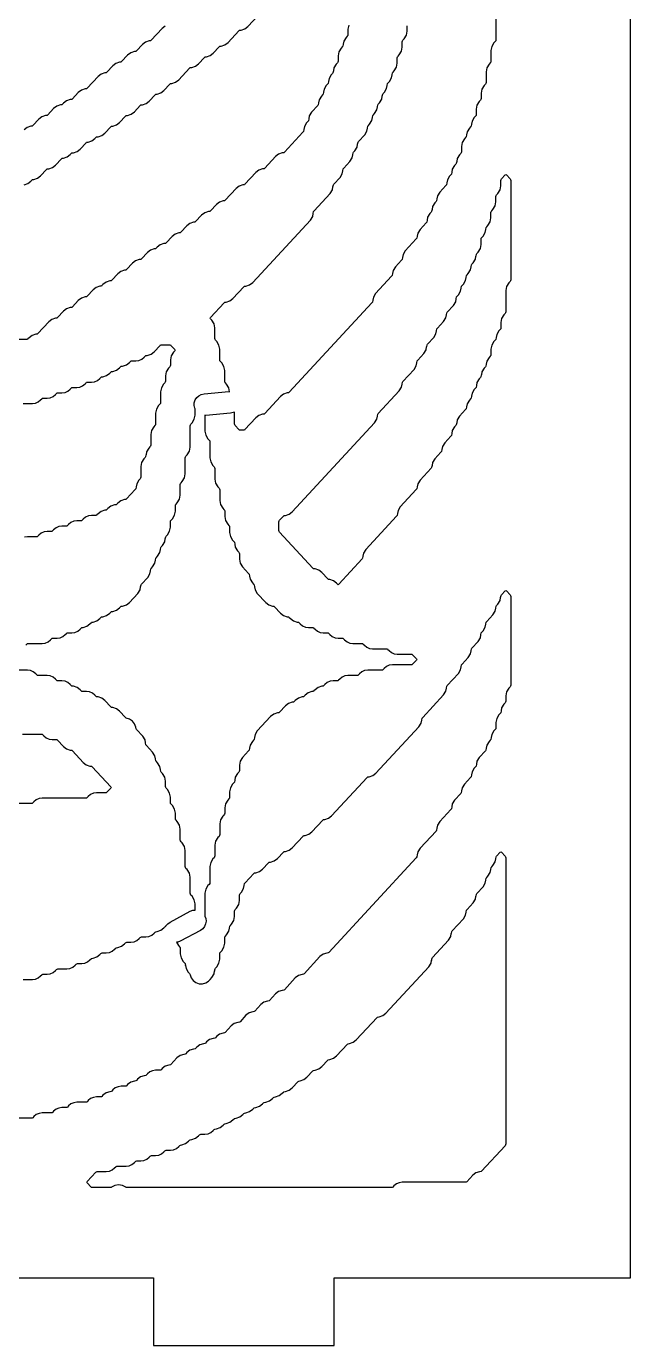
# Model space of a CAD drawing. Header units: millimetres. Extents: x 0 to 63, y 0 to 126.
# Drawn here: x 36.5 to 63.3, y 0 to 58.4 of the extents above; entities that cross this region are included whole.
import ezdxf

# ---------------------------------------------------------------- set-up
doc = ezdxf.new("R2010")
doc.units = ezdxf.units.MM
doc.layers.add('CUT', color=1, linetype='Continuous')

msp = doc.modelspace()

# ---------------------------------------------------------------- linework, layer by layer
at = {"layer": 'CUT'}
for points in [[(21.134, 123), (21.134, 126), (13.134, 126), (13.134, 123), (0, 123), (0, 3), (13.134, 3), (13.134, 0), (21.134, 0), (21.134, 3), (42.134, 3), (42.134, 0), (50.134, 0), (50.134, 3), (63.2679, 3), (63.2679, 123), (50.134, 123), (50.134, 126), (42.134, 126), (42.134, 123)], [(53.1169, 42.4565), (53.1415, 42.5868), (53.1427, 42.5866), (53.1596, 42.6761), (53.1831, 42.7137), (53.6738, 43.2445), (53.7723, 43.4017), (53.7969, 43.532), (53.798, 43.5317), (53.8149, 43.6213), (53.8384, 43.6588), (54.1107, 43.9533), (54.2092, 44.1105), (54.2338, 44.2408), (54.2349, 44.2406), (54.2518, 44.3301), (54.2753, 44.3677), (54.5476, 44.6622), (54.6461, 44.8194), (54.6707, 44.9497), (54.6718, 44.9495), (54.6887, 45.039), (54.7122, 45.0765), (54.9845, 45.3711), (55.083, 45.5282), (55.1076, 45.6585), (55.1087, 45.6583), (55.1256, 45.7478), (55.1491, 45.7854), (55.4214, 46.0799), (55.5199, 46.2371), (55.5445, 46.3674), (55.5456, 46.3672), (55.5625, 46.4567), (55.586, 46.4943), (55.6399, 46.5525), (55.7383, 46.7097), (55.7629, 46.84), (55.7641, 46.8398), (55.781, 46.9293), (55.8045, 46.9668), (55.8583, 47.0251), (55.9568, 47.1822), (55.9814, 47.3125), (55.9825, 47.3123), (55.9994, 47.4018), (56.0229, 47.4394), (56.0768, 47.4976), (56.1752, 47.6548), (56.1998, 47.7851), (56.201, 47.7849), (56.2179, 47.8744), (56.2414, 47.912), (56.2952, 47.9702), (56.3937, 48.1274), (56.4183, 48.2577), (56.4194, 48.2575), (56.4363, 48.347), (56.4598, 48.3846), (56.5137, 48.4428), (56.6121, 48.6), (56.6465, 48.7822), (56.6465, 49.0123), (56.6548, 49.0559), (56.6783, 49.0934), (56.7321, 49.1516), (56.8306, 49.3088), (56.8552, 49.4391), (56.8563, 49.4389), (56.8732, 49.5284), (56.8967, 49.566), (56.9506, 49.6242), (57.049, 49.7814), (57.0834, 49.9636), (57.0834, 50.1937), (57.0917, 50.2373), (57.1152, 50.2749), (57.169, 50.3331), (57.2675, 50.4903), (57.3019, 50.6725), (57.3019, 50.9026), (57.3101, 50.9461), (57.3336, 50.9837), (57.3875, 51.0419), (57.4859, 51.1991), (57.5203, 51.3814), (57.5203, 51.6115), (57.5286, 51.655), (57.5521, 51.6926), (57.7107, 51.8642), (57.7388, 51.8859), (57.7668, 51.8642), (57.9255, 51.6926), (57.949, 51.655), (57.9572, 51.6115), (57.9572, 47.2155), (57.949, 47.172), (57.9255, 47.1344), (57.8717, 47.0762), (57.7732, 46.919), (57.7388, 46.7368), (57.7388, 45.7978), (57.7306, 45.7543), (57.707, 45.7167), (57.6532, 45.6585), (57.5547, 45.5013), (57.5203, 45.3191), (57.5203, 45.089), (57.5121, 45.0454), (57.4886, 45.0078), (57.4348, 44.9496), (57.3363, 44.7924), (57.3117, 44.6621), (57.3106, 44.6624), (57.2937, 44.5728), (57.2701, 44.5353), (57.2163, 44.477), (57.1178, 44.3199), (57.0834, 44.1376), (57.0834, 43.9075), (57.0752, 43.864), (57.0517, 43.8264), (56.9979, 43.7682), (56.8994, 43.611), (56.8748, 43.4807), (56.8737, 43.4809), (56.8568, 43.3914), (56.8332, 43.3538), (56.7794, 43.2956), (56.6809, 43.1384), (56.6563, 43.0081), (56.6552, 43.0083), (56.6383, 42.9188), (56.6148, 42.8813), (56.561, 42.823), (56.4625, 42.6659), (56.4379, 42.5356), (56.4368, 42.5358), (56.4199, 42.4463), (56.3963, 42.4087), (56.3425, 42.3505), (56.244, 42.1933), (56.2194, 42.063), (56.2183, 42.0632), (56.2014, 41.9737), (56.1779, 41.9361), (56.1241, 41.8779), (56.0256, 41.7207), (56.001, 41.5904), (55.9999, 41.5906), (55.983, 41.5011), (55.9594, 41.4635), (55.6872, 41.169), (55.5887, 41.0119), (55.5641, 40.8816), (55.563, 40.8818), (55.5461, 40.7922), (55.5225, 40.7547), (55.4687, 40.6965), (55.3702, 40.5393), (55.3456, 40.409), (55.3445, 40.4092), (55.3276, 40.3197), (55.3041, 40.2821), (55.0318, 39.9876), (54.9333, 39.8304), (54.9087, 39.7001), (54.9076, 39.7003), (54.8907, 39.6108), (54.8672, 39.5733), (54.5949, 39.2787), (54.4964, 39.1216), (54.4718, 38.9913), (54.4707, 38.9915), (54.4538, 38.902), (54.4303, 38.8644), (53.9396, 38.3336), (53.8411, 38.1764), (53.8165, 38.0461), (53.8154, 38.0463), (53.7985, 37.9568), (53.7749, 37.9192), (53.0657, 37.1521), (52.9673, 36.995), (52.9427, 36.8647), (52.9416, 36.8649), (52.9247, 36.7754), (52.9011, 36.7378), (51.5366, 35.2619), (51.4381, 35.1047), (51.4135, 34.9744), (51.4124, 34.9746), (51.3955, 34.8851), (51.372, 34.8475), (50.3395, 33.7308), (50.3115, 33.709), (50.2834, 33.7308), (50.2415, 33.7762), (50.1057, 33.88), (49.9428, 33.932), (49.8765, 33.9412), (49.8512, 33.962), (49.5861, 34.2487), (49.4503, 34.3526), (49.2875, 34.4046), (49.2212, 34.4138), (49.1959, 34.4346), (47.7218, 36.0289), (47.6983, 36.0665), (47.6901, 36.1101), (47.6901, 36.4891), (47.6983, 36.5326), (47.7218, 36.5702), (47.8852, 36.7469), (47.9105, 36.7677), (47.9768, 36.7768), (48.1396, 36.8289), (48.2754, 36.9327), (51.9262, 40.8816), (52.0247, 41.0388), (52.0493, 41.1691), (52.0504, 41.1689), (52.0673, 41.2584), (52.0908, 41.2959), (53.0185, 42.2993)], [(40.5156, 7.9451), (40.9179, 7.9451), (41.0536, 7.9639), (41.1791, 8.0188), (41.285, 8.1057), (41.3317, 8.1562), (41.357, 8.1769), (41.3894, 8.1814), (41.5732, 8.1814), (41.7089, 8.2002), (41.8345, 8.2551), (41.9404, 8.342), (41.987, 8.3925), (42.0123, 8.4132), (42.0448, 8.4177), (42.2286, 8.4177), (42.3643, 8.4365), (42.4898, 8.4914), (42.5957, 8.5783), (42.6424, 8.6287), (42.6677, 8.6495), (42.7001, 8.654), (42.8839, 8.654), (43.0196, 8.6728), (43.1452, 8.7277), (43.2511, 8.8146), (43.2977, 8.865), (43.323, 8.8858), (43.3893, 8.895), (43.5521, 8.947), (43.6879, 9.0508), (43.7346, 9.1013), (43.7599, 9.1221), (43.8262, 9.1313), (43.989, 9.1833), (44.1248, 9.2871), (44.1715, 9.3376), (44.1968, 9.3584), (44.2293, 9.3629), (44.4131, 9.3629), (44.5488, 9.3816), (44.6743, 9.4365), (44.7802, 9.5234), (44.8269, 9.5739), (44.8522, 9.5947), (44.9185, 9.6038), (45.0813, 9.6559), (45.2171, 9.7597), (45.2638, 9.8102), (45.2891, 9.831), (45.3554, 9.8401), (45.5182, 9.8921), (45.654, 9.996), (45.7007, 10.0465), (45.726, 10.0672), (45.7923, 10.0764), (45.9551, 10.1284), (46.0909, 10.2323), (46.1376, 10.2827), (46.1629, 10.3035), (46.2292, 10.3127), (46.392, 10.3647), (46.5278, 10.4686), (46.5745, 10.519), (46.5998, 10.5398), (46.6661, 10.549), (46.8289, 10.601), (46.9647, 10.7048), (47.0114, 10.7553), (47.0367, 10.7761), (47.103, 10.7853), (47.2658, 10.8373), (47.4016, 10.9411), (47.4483, 10.9916), (47.4736, 11.0124), (47.5399, 11.0216), (47.7027, 11.0736), (47.8385, 11.1774), (47.8852, 11.2279), (47.9105, 11.2487), (47.9768, 11.2578), (48.1396, 11.3099), (48.2754, 11.4137), (48.5405, 11.7005), (48.5658, 11.7213), (48.6321, 11.7304), (48.795, 11.7824), (48.9308, 11.8863), (49.1959, 12.173), (49.2212, 12.1938), (49.2875, 12.203), (49.4503, 12.255), (49.5861, 12.3589), (49.8512, 12.6456), (49.8765, 12.6664), (49.9428, 12.6756), (50.1057, 12.7276), (50.2415, 12.8314), (50.725, 13.3545), (50.7503, 13.3753), (50.8166, 13.3844), (50.9795, 13.4364), (51.1153, 13.5403), (52.0357, 14.5359), (52.061, 14.5567), (52.1273, 14.5659), (52.2902, 14.6179), (52.426, 14.7217), (54.3292, 16.7803), (54.4276, 16.9375), (54.4522, 17.0678), (54.4534, 17.0676), (54.4703, 17.1571), (54.4938, 17.1947), (55.203, 17.9618), (55.3014, 18.1189), (55.326, 18.2493), (55.3272, 18.249), (55.3441, 18.3386), (55.3676, 18.3761), (55.8583, 18.9069), (55.9568, 19.0641), (55.9814, 19.1944), (55.9825, 19.1942), (55.9994, 19.2837), (56.0229, 19.3213), (56.2952, 19.6158), (56.3937, 19.773), (56.4183, 19.9033), (56.4194, 19.903), (56.4363, 19.9926), (56.4598, 20.0301), (56.7321, 20.3246), (56.8306, 20.4818), (56.8552, 20.6121), (56.8563, 20.6119), (56.8732, 20.7014), (56.8967, 20.739), (56.9506, 20.7972), (57.049, 20.9544), (57.0736, 21.0847), (57.0748, 21.0845), (57.0917, 21.174), (57.1152, 21.2116), (57.169, 21.2698), (57.2675, 21.427), (57.2921, 21.5573), (57.2932, 21.5571), (57.3101, 21.6466), (57.3336, 21.6841), (57.4923, 21.8557), (57.5203, 21.8775), (57.5484, 21.8557), (57.707, 21.6841), (57.7306, 21.6466), (57.7388, 21.603), (57.7388, 8.9371), (57.7306, 8.8935), (57.707, 8.856), (56.6699, 7.7341), (56.6446, 7.7133), (56.5783, 7.7042), (56.4155, 7.6522), (56.2797, 7.5483), (56.0146, 7.2616), (55.9892, 7.2408), (55.9568, 7.2363), (53.1516, 7.2363), (53.0159, 7.2175), (52.8903, 7.1626), (52.7844, 7.0757), (52.7378, 7.0253), (52.7125, 7.0045), (52.68, 7), (40.9525, 7), (40.9201, 7.0045), (40.9076, 7.0147), (40.7589, 7.099), (40.5904, 7.1282), (40.422, 7.099), (40.2733, 7.0147), (40.2608, 7.0045), (40.2284, 7), (39.4234, 7), (39.3909, 7.0045), (39.3656, 7.0253), (39.1959, 7.2088), (39.1772, 7.2363), (39.1959, 7.2637), (39.5841, 7.6836), (39.6094, 7.7044), (39.6418, 7.7089), (40.0441, 7.7089), (40.1798, 7.7276), (40.3053, 7.7825), (40.4112, 7.8694), (40.4579, 7.9199), (40.4832, 7.9407)]]:
    msp.add_lwpolyline(points, close=True, dxfattribs=at)
for points in [[(57.3019, 59.0237), (57.3019, 57.8485), (57.2937, 57.8049), (57.2701, 57.7673), (57.2163, 57.7091), (57.1178, 57.5519), (57.0834, 57.3697), (57.0834, 56.9033), (57.0752, 56.8598), (57.0517, 56.8222), (56.9979, 56.764), (56.8994, 56.6068), (56.865, 56.4245), (56.865, 55.9582), (56.8568, 55.9146), (56.8332, 55.877), (56.7794, 55.8188), (56.6809, 55.6616), (56.6465, 55.4794), (56.6465, 55.2493), (56.6383, 55.2057), (56.6148, 55.1682), (56.561, 55.11), (56.4625, 54.9528), (56.4281, 54.7705), (56.4281, 54.5404), (56.4199, 54.4969), (56.3963, 54.4593), (56.3425, 54.4011), (56.244, 54.2439), (56.2194, 54.1136), (56.2183, 54.1138), (56.2014, 54.0243), (56.1779, 53.9868), (56.1241, 53.9285), (56.0256, 53.7713), (56.001, 53.641), (55.9999, 53.6413), (55.983, 53.5517), (55.9594, 53.5142), (55.9056, 53.4559), (55.8071, 53.2988), (55.7727, 53.1165), (55.7727, 52.8864), (55.7645, 52.8429), (55.741, 52.8053), (55.6872, 52.7471), (55.5887, 52.5899), (55.5641, 52.4596), (55.563, 52.4598), (55.5461, 52.3703), (55.5225, 52.3327), (55.4687, 52.2745), (55.3702, 52.1173), (55.3456, 51.987), (55.3445, 51.9872), (55.3276, 51.8977), (55.3041, 51.8602), (55.2503, 51.8019), (55.1518, 51.6448), (55.1272, 51.5145), (55.1261, 51.5147), (55.1092, 51.4252), (55.0856, 51.3876), (54.8134, 51.0931), (54.7149, 50.9359), (54.6903, 50.8056), (54.6892, 50.8058), (54.6723, 50.7163), (54.6487, 50.6787), (54.5949, 50.6205), (54.4964, 50.4633), (54.4718, 50.333), (54.4707, 50.3332), (54.4538, 50.2437), (54.4303, 50.2062), (54.3765, 50.1479), (54.278, 49.9908), (54.2534, 49.8605), (54.2523, 49.8607), (54.2354, 49.7712), (54.2118, 49.7336), (53.9396, 49.4391), (53.8411, 49.2819), (53.8165, 49.1516), (53.8154, 49.1518), (53.7985, 49.0623), (53.7749, 49.0247), (53.2842, 48.4939), (53.1857, 48.3367), (53.1611, 48.2064), (53.16, 48.2067), (53.1431, 48.1171), (53.1196, 48.0796), (52.8473, 47.7851), (52.7488, 47.6279), (52.7242, 47.4976), (52.7231, 47.4978), (52.7062, 47.4083), (52.6827, 47.3707), (51.9735, 46.6036), (51.875, 46.4465), (51.8504, 46.3161), (51.8493, 46.3164), (51.8324, 46.2268), (51.8089, 46.1893), (48.1503, 42.232), (48.125, 42.2112), (48.0587, 42.2021), (47.8959, 42.1501), (47.7601, 42.0462), (47.0581, 41.2869), (47.0328, 41.2661), (46.9665, 41.2569), (46.8037, 41.2049), (46.6679, 41.1011), (46.1843, 40.578), (46.159, 40.5572), (46.1265, 40.5527), (45.9769, 40.5527), (45.9444, 40.5572), (45.9191, 40.578), (45.7558, 40.7547), (45.7322, 40.7922), (45.724, 40.8358), (45.724, 41.3022), (45.7144, 41.3532), (45.669, 41.3297), (45.5466, 41.3028), (44.4543, 41.2092), (44.4133, 41.211), (44.4133, 40.5122), (44.4477, 40.3299), (44.5462, 40.1727), (44.6, 40.1145), (44.6236, 40.077), (44.6318, 40.0334), (44.6318, 39.3307), (44.6662, 39.1485), (44.7646, 38.9913), (44.8185, 38.9331), (44.842, 38.8955), (44.8502, 38.852), (44.8502, 38.3856), (44.8846, 38.2033), (44.9831, 38.0462), (45.0369, 37.9879), (45.0605, 37.9504), (45.0687, 37.9068), (45.0687, 37.4404), (45.1031, 37.2582), (45.2015, 37.101), (45.2554, 37.0428), (45.2789, 37.0052), (45.2871, 36.9617), (45.2871, 36.7316), (45.3215, 36.5493), (45.42, 36.3922), (45.4738, 36.3339), (45.4974, 36.2964), (45.5056, 36.2528), (45.5056, 36.0227), (45.54, 35.8405), (45.6384, 35.6833), (45.6923, 35.6251), (45.7158, 35.5875), (45.7327, 35.498), (45.7338, 35.4982), (45.7584, 35.3679), (45.8569, 35.2107), (45.9107, 35.1525), (45.9343, 35.1149), (45.9425, 35.0714), (45.9425, 34.8413), (45.9769, 34.659), (46.0753, 34.5019), (46.3476, 34.2073), (46.3712, 34.1698), (46.3881, 34.0803), (46.3892, 34.0805), (46.4138, 33.9502), (46.5122, 33.793), (46.5661, 33.7348), (46.5896, 33.6972), (46.6065, 33.6077), (46.6076, 33.6079), (46.6322, 33.4776), (46.7307, 33.3204), (47.1048, 32.9158), (47.2406, 32.812), (47.4034, 32.76), (47.4697, 32.7508), (47.495, 32.73), (47.7601, 32.4432), (47.8959, 32.3394), (48.0587, 32.2874), (48.125, 32.2782), (48.1503, 32.2574), (48.197, 32.207), (48.3328, 32.1031), (48.4956, 32.0511), (48.5619, 32.0419), (48.5872, 32.0211), (48.6339, 31.9707), (48.7398, 31.8838), (48.8653, 31.8289), (49.001, 31.8101), (49.1848, 31.8101), (49.2173, 31.8056), (49.2426, 31.7849), (49.2892, 31.7344), (49.3951, 31.6475), (49.5207, 31.5926), (49.6564, 31.5738), (49.8402, 31.5738), (49.8726, 31.5694), (49.8979, 31.5486), (49.9446, 31.4981), (50.0505, 31.4112), (50.176, 31.3563), (50.3117, 31.3376), (50.4955, 31.3376), (50.528, 31.3331), (50.5533, 31.3123), (50.5999, 31.2618), (50.7058, 31.1749), (50.8314, 31.12), (50.9671, 31.1013), (51.3693, 31.1013), (51.4018, 31.0968), (51.4271, 31.076), (51.4737, 31.0256), (51.5796, 30.9386), (51.7052, 30.8837), (51.8409, 30.865), (52.4616, 30.865), (52.494, 30.8605), (52.5193, 30.8397), (52.566, 30.7893), (52.6719, 30.7024), (52.7974, 30.6475), (52.9331, 30.6287), (53.5538, 30.6287), (53.5863, 30.6242), (53.6116, 30.6034), (53.7813, 30.4199), (53.8, 30.3924), (53.7813, 30.365), (53.6116, 30.1814), (53.5863, 30.1606), (53.5538, 30.1561), (52.7147, 30.1561), (52.579, 30.1373), (52.4534, 30.0824), (52.3475, 29.9955), (52.3009, 29.9451), (52.2756, 29.9243), (52.2431, 29.9198), (51.6224, 29.9198), (51.4867, 29.9011), (51.3612, 29.8462), (51.2553, 29.7593), (51.2086, 29.7088), (51.1833, 29.688), (51.1509, 29.6835), (50.7486, 29.6835), (50.6129, 29.6648), (50.4874, 29.6099), (50.3815, 29.523), (50.3348, 29.4725), (50.3095, 29.4517), (50.2771, 29.4473), (50.0933, 29.4473), (49.9576, 29.4285), (49.832, 29.3736), (49.7261, 29.2867), (49.6795, 29.2362), (49.6542, 29.2155), (49.5879, 29.2063), (49.4251, 29.1543), (49.2893, 29.0504), (49.2426, 29), (49.2173, 28.9792), (49.151, 28.97), (48.9882, 28.918), (48.8524, 28.8141), (48.8057, 28.7637), (48.7804, 28.7429), (48.7141, 28.7337), (48.5513, 28.6817), (48.4155, 28.5779), (48.3688, 28.5274), (48.3435, 28.5066), (48.2772, 28.4974), (48.1144, 28.4454), (47.9786, 28.3416), (47.7134, 28.0548), (47.6881, 28.034), (47.6218, 28.0249), (47.459, 27.9728), (47.3232, 27.869), (46.7307, 27.2281), (46.6322, 27.0709), (46.6076, 26.9406), (46.6065, 26.9408), (46.5896, 26.8513), (46.5661, 26.8138), (46.5122, 26.7555), (46.4138, 26.5983), (46.3892, 26.468), (46.3881, 26.4683), (46.3712, 26.3787), (46.3476, 26.3412), (46.0753, 26.0467), (45.9769, 25.8895), (45.9425, 25.7072), (45.9425, 25.4772), (45.9343, 25.4336), (45.9107, 25.396), (45.8569, 25.3378), (45.7584, 25.1806), (45.7338, 25.0503), (45.7327, 25.0505), (45.7158, 24.961), (45.6923, 24.9235), (45.6384, 24.8652), (45.54, 24.7081), (45.5056, 24.5258), (45.5056, 24.2957), (45.4974, 24.2522), (45.4738, 24.2146), (45.42, 24.1564), (45.3215, 23.9992), (45.2871, 23.8169), (45.2871, 23.5869), (45.2789, 23.5433), (45.2554, 23.5057), (45.2015, 23.4475), (45.1031, 23.2903), (45.0687, 23.1081), (45.0687, 22.6417), (45.0605, 22.5982), (45.0369, 22.5606), (44.9831, 22.5024), (44.8846, 22.3452), (44.8502, 22.1629), (44.8502, 21.6966), (44.842, 21.653), (44.8185, 21.6154), (44.7646, 21.5572), (44.6662, 21.4), (44.6318, 21.2178), (44.6318, 20.5151), (44.6236, 20.4716), (44.6, 20.434), (44.5462, 20.3758), (44.4477, 20.2186), (44.4133, 20.0364), (44.4133, 19.0292), (44.4518, 18.9279), (44.4644, 18.8032), (44.4443, 18.6795), (44.3929, 18.5653), (44.3137, 18.4682), (44.212, 18.3949), (43.3218, 17.9159), (43.2047, 17.8714), (43.1477, 17.8657), (43.2355, 17.7255), (43.2893, 17.6673), (43.3128, 17.6297), (43.3211, 17.5861), (43.3211, 17.3561), (43.3555, 17.1738), (43.4539, 17.0166), (43.5078, 16.9584), (43.5313, 16.9208), (43.5482, 16.8313), (43.5493, 16.8315), (43.5739, 16.7012), (43.6724, 16.5441), (43.7262, 16.4858), (43.7498, 16.4483), (43.7532, 16.4298), (43.8024, 16.289), (43.891, 16.169), (44.011, 16.0805), (44.1518, 16.0312), (44.3009, 16.0257), (44.4449, 16.0645), (44.5711, 16.1439), (44.6389, 16.2229), (44.7174, 16.3078), (44.8158, 16.4649), (44.8404, 16.5952), (44.8415, 16.595), (44.8584, 16.6845), (44.882, 16.7221), (44.9358, 16.7803), (45.0343, 16.9375), (45.0687, 17.1198), (45.0687, 17.3499), (45.0769, 17.3934), (45.1004, 17.431), (45.1543, 17.4892), (45.2527, 17.6464), (45.2871, 17.8286), (45.2871, 18.0587), (45.2953, 18.1023), (45.3189, 18.1398), (45.3727, 18.1981), (45.4712, 18.3552), (45.4958, 18.4855), (45.4969, 18.4853), (45.5138, 18.5748), (45.5373, 18.6124), (45.5912, 18.6706), (45.6896, 18.8278), (45.724, 19.0101), (45.724, 19.2401), (45.7322, 19.2837), (45.7558, 19.3213), (45.8096, 19.3795), (45.9081, 19.5367), (45.9425, 19.7189), (45.9425, 19.949), (45.9507, 19.9926), (45.9742, 20.0301), (46.0281, 20.0884), (46.1265, 20.2455), (46.1511, 20.3758), (46.1523, 20.3756), (46.1691, 20.4651), (46.1927, 20.5027), (46.5745, 20.9157), (46.5998, 20.9364), (46.6661, 20.9456), (46.8289, 20.9976), (46.9647, 21.1015), (47.2298, 21.3882), (47.2551, 21.409), (47.3214, 21.4182), (47.4842, 21.4702), (47.62, 21.574), (47.8852, 21.8608), (47.9105, 21.8816), (47.9768, 21.8908), (48.1396, 21.9428), (48.2754, 22.0466), (48.759, 22.5697), (48.7843, 22.5904), (48.8506, 22.5996), (49.0134, 22.6516), (49.1492, 22.7555), (49.6328, 23.2785), (49.6581, 23.2993), (49.7244, 23.3085), (49.8872, 23.3605), (50.023, 23.4643), (51.5988, 25.1688), (51.6241, 25.1896), (51.6904, 25.1988), (51.8533, 25.2508), (51.9891, 25.3546), (53.8923, 27.4133), (53.9907, 27.5704), (54.0153, 27.7007), (54.0165, 27.7005), (54.0334, 27.79), (54.0569, 27.8276), (54.9845, 28.831), (55.083, 28.9881), (55.1076, 29.1184), (55.1087, 29.1182), (55.1256, 29.2078), (55.1491, 29.2453), (55.6399, 29.7761), (55.7383, 29.9333), (55.7629, 30.0636), (55.7641, 30.0634), (55.781, 30.1529), (55.8045, 30.1905), (56.0768, 30.485), (56.1752, 30.6422), (56.1998, 30.7725), (56.201, 30.7722), (56.2179, 30.8618), (56.2414, 30.8993), (56.5137, 31.1938), (56.6121, 31.351), (56.6367, 31.4813), (56.6379, 31.4811), (56.6548, 31.5706), (56.6783, 31.6082), (56.7321, 31.6664), (56.8306, 31.8236), (56.8552, 31.9539), (56.8563, 31.9537), (56.8732, 32.0432), (56.8967, 32.0808), (57.169, 32.3753), (57.2675, 32.5325), (57.2921, 32.6628), (57.2932, 32.6625), (57.3101, 32.7521), (57.3336, 32.7896), (57.3875, 32.8479), (57.4859, 33.005), (57.5105, 33.1353), (57.5117, 33.1351), (57.5286, 33.2246), (57.5521, 33.2622), (57.7107, 33.4338), (57.7388, 33.4555), (57.7668, 33.4338), (57.9255, 33.2622), (57.949, 33.2246), (57.9572, 33.1811), (57.9572, 29.2577), (57.949, 29.2142), (57.9255, 29.1766), (57.8717, 29.1184), (57.7732, 28.9612), (57.7388, 28.779), (57.7388, 28.5489), (57.7306, 28.5053), (57.707, 28.4678), (57.6532, 28.4095), (57.5547, 28.2524), (57.5302, 28.1221), (57.529, 28.1223), (57.5121, 28.0328), (57.4886, 27.9952), (57.4348, 27.937), (57.3363, 27.7798), (57.3019, 27.5975), (57.3019, 27.3674), (57.2937, 27.3239), (57.2701, 27.2863), (57.2163, 27.2281), (57.1178, 27.0709), (57.0933, 26.9406), (57.0921, 26.9408), (57.0752, 26.8513), (57.0517, 26.8138), (56.9979, 26.7555), (56.8994, 26.5983), (56.8748, 26.468), (56.8737, 26.4683), (56.8568, 26.3787), (56.8332, 26.3412), (56.561, 26.0467), (56.4625, 25.8895), (56.4379, 25.7592), (56.4368, 25.7594), (56.4199, 25.6699), (56.3963, 25.6323), (56.3425, 25.5741), (56.244, 25.4169), (56.2194, 25.2866), (56.2183, 25.2868), (56.2014, 25.1973), (56.1779, 25.1597), (55.9056, 24.8652), (55.8071, 24.7081), (55.7825, 24.5778), (55.7814, 24.578), (55.7645, 24.4884), (55.741, 24.4509), (55.4687, 24.1564), (55.3702, 23.9992), (55.3456, 23.8689), (55.3445, 23.8691), (55.3276, 23.7796), (55.3041, 23.742), (54.8134, 23.2112), (54.7149, 23.054), (54.6903, 22.9237), (54.6892, 22.924), (54.6723, 22.8344), (54.6487, 22.7969), (53.9396, 22.0298), (53.8411, 21.8726), (53.8165, 21.7423), (53.8154, 21.7425), (53.7985, 21.653), (53.7749, 21.6154), (49.8979, 17.4219), (49.8726, 17.4011), (49.8064, 17.3919), (49.6435, 17.3399), (49.5077, 17.2361), (48.8057, 16.4767), (48.7804, 16.456), (48.7141, 16.4468), (48.5513, 16.3948), (48.4155, 16.2909), (47.9319, 15.7679), (47.9066, 15.7471), (47.8403, 15.7379), (47.6775, 15.6859), (47.5417, 15.5821), (47.2765, 15.2953), (47.2512, 15.2745), (47.1849, 15.2654), (47.0221, 15.2133), (46.8863, 15.1095), (46.6212, 14.8227), (46.5959, 14.802), (46.5296, 14.7928), (46.3668, 14.7408), (46.231, 14.6369), (45.9658, 14.3502), (45.9405, 14.3294), (45.8742, 14.3202), (45.7114, 14.2682), (45.5756, 14.1644), (45.3105, 13.8776), (45.2852, 13.8568), (45.2189, 13.8476), (45.0561, 13.7956), (44.9203, 13.6918), (44.8736, 13.6413), (44.8483, 13.6205), (44.782, 13.6114), (44.6192, 13.5593), (44.4834, 13.4555), (44.4367, 13.405), (44.4114, 13.3842), (44.3451, 13.3751), (44.1823, 13.323), (44.0465, 13.2192), (43.9998, 13.1687), (43.9745, 13.1479), (43.9082, 13.1388), (43.7453, 13.0868), (43.6096, 12.9829), (43.5629, 12.9324), (43.5376, 12.9117), (43.4713, 12.9025), (43.3084, 12.8505), (43.1727, 12.7466), (42.9075, 12.4599), (42.8822, 12.4391), (42.8159, 12.4299), (42.6531, 12.3779), (42.5173, 12.2741), (42.4706, 12.2236), (42.4453, 12.2028), (42.4129, 12.1983), (42.2291, 12.1983), (42.0933, 12.1795), (41.9678, 12.1246), (41.8619, 12.0377), (41.8153, 11.9873), (41.79, 11.9665), (41.7237, 11.9573), (41.5608, 11.9053), (41.425, 11.8015), (41.3784, 11.751), (41.3531, 11.7302), (41.2868, 11.7211), (41.1239, 11.669), (40.9881, 11.5652), (40.9415, 11.5147), (40.9162, 11.4939), (40.8837, 11.4895), (40.6999, 11.4895), (40.5642, 11.4707), (40.4387, 11.4158), (40.3328, 11.3289), (40.2861, 11.2784), (40.2608, 11.2577), (40.1945, 11.2485), (40.0317, 11.1965), (39.8959, 11.0926), (39.8492, 11.0421), (39.8239, 11.0214), (39.7915, 11.0169), (39.6076, 11.0169), (39.4719, 10.9981), (39.3464, 10.9432), (39.2405, 10.8563), (39.1939, 10.8059), (39.1686, 10.7851), (39.1361, 10.7806), (38.7338, 10.7806), (38.5981, 10.7618), (38.4726, 10.7069), (38.3667, 10.62), (38.3201, 10.5696), (38.2947, 10.5488), (38.2623, 10.5443), (38.0785, 10.5443), (37.9428, 10.5255), (37.8173, 10.4706), (37.7114, 10.3837), (37.6647, 10.3333), (37.6394, 10.3125), (37.6069, 10.308), (37.2047, 10.308), (37.069, 10.2892), (36.9435, 10.2343), (36.8376, 10.1474), (36.7909, 10.097), (36.7656, 10.0762), (36.7331, 10.0717), (36.1124, 10.0717)], [(50.7828, 58.4971), (50.7484, 58.3148), (50.7484, 58.0847), (50.7402, 58.0412), (50.7166, 58.0036), (50.6628, 57.9454), (50.5643, 57.7882), (50.5397, 57.6579), (50.5386, 57.6581), (50.5217, 57.5686), (50.4982, 57.5311), (50.4443, 57.4728), (50.3459, 57.3156), (50.3115, 57.1334), (50.3115, 56.9033), (50.3033, 56.8598), (50.2797, 56.8222), (50.2259, 56.764), (50.1274, 56.6068), (50.1028, 56.4765), (50.1017, 56.4767), (50.0848, 56.3872), (50.0613, 56.3496), (50.0074, 56.2914), (49.909, 56.1342), (49.8844, 56.0039), (49.8833, 56.0041), (49.8664, 55.9146), (49.8428, 55.877), (49.789, 55.8188), (49.6905, 55.6616), (49.6659, 55.5313), (49.6648, 55.5316), (49.6479, 55.442), (49.6244, 55.4045), (49.5705, 55.3462), (49.4721, 55.1891), (49.4475, 55.0588), (49.4464, 55.059), (49.4295, 54.9695), (49.4059, 54.9319), (49.1336, 54.6374), (49.0352, 54.4802), (49.0106, 54.3499), (49.0095, 54.3501), (48.9926, 54.2606), (48.969, 54.223), (48.9152, 54.1648), (48.8167, 54.0076), (48.7921, 53.8773), (48.791, 53.8775), (48.7741, 53.788), (48.7506, 53.7505), (47.9319, 52.8649), (47.9066, 52.8442), (47.8403, 52.835), (47.6775, 52.783), (47.5417, 52.6791), (47.0581, 52.1561), (47.0328, 52.1353), (46.9665, 52.1261), (46.8037, 52.0741), (46.6679, 51.9703), (46.1843, 51.4472), (46.159, 51.4264), (46.0927, 51.4173), (45.9299, 51.3652), (45.7941, 51.2614), (45.3105, 50.7383), (45.2852, 50.7176), (45.2189, 50.7084), (45.0561, 50.6564), (44.9203, 50.5525), (44.6551, 50.2658), (44.6298, 50.245), (44.5635, 50.2358), (44.4007, 50.1838), (44.2649, 50.08), (43.9998, 49.7932), (43.9745, 49.7724), (43.9082, 49.7633), (43.7453, 49.7112), (43.6096, 49.6074), (43.3444, 49.3206), (43.3191, 49.2998), (43.2528, 49.2907), (43.09, 49.2387), (42.9542, 49.1348), (42.6891, 48.8481), (42.6638, 48.8273), (42.5975, 48.8181), (42.4346, 48.7661), (42.2988, 48.6622), (42.2522, 48.6118), (42.2269, 48.591), (42.1606, 48.5818), (41.9977, 48.5298), (41.8619, 48.426), (41.5968, 48.1392), (41.5715, 48.1184), (41.5052, 48.1092), (41.3424, 48.0572), (41.2066, 47.9534), (40.9415, 47.6666), (40.9162, 47.6458), (40.8499, 47.6367), (40.687, 47.5846), (40.5512, 47.4808), (40.2861, 47.194), (40.2608, 47.1733), (40.1945, 47.1641), (40.0317, 47.1121), (39.8959, 47.0082), (39.8492, 46.9578), (39.8239, 46.937), (39.7576, 46.9278), (39.5948, 46.8758), (39.459, 46.772), (39.1939, 46.4852), (39.1686, 46.4644), (39.1023, 46.4552), (38.9394, 46.4032), (38.8036, 46.2994), (38.5385, 46.0126), (38.5132, 45.9918), (38.4469, 45.9827), (38.2841, 45.9306), (38.1483, 45.8268), (37.8832, 45.54), (37.8578, 45.5193), (37.7916, 45.5101), (37.6287, 45.4581), (37.4929, 45.3542), (37.0094, 44.8312), (36.984, 44.8104), (36.9178, 44.8012), (36.7549, 44.7492), (36.6191, 44.6454), (36.5725, 44.5949), (36.5471, 44.5741), (36.5147, 44.5696), (36.1124, 44.5696)], [(36.3989, 51.4266), (36.5617, 51.4786), (36.6975, 51.5825), (36.7442, 51.633), (36.7695, 51.6537), (36.8358, 51.6629), (36.9986, 51.7149), (37.1344, 51.8188), (37.3995, 52.1055), (37.4249, 52.1263), (37.4911, 52.1355), (37.654, 52.1875), (37.7898, 52.2913), (38.0549, 52.5781), (38.0802, 52.5989), (38.1465, 52.6081), (38.3093, 52.6601), (38.4451, 52.7639), (38.4918, 52.8144), (38.5171, 52.8352), (38.5834, 52.8443), (38.7462, 52.8964), (38.882, 53.0002), (39.1472, 53.287), (39.1725, 53.3077), (39.2387, 53.3169), (39.4016, 53.3689), (39.5374, 53.4728), (39.5841, 53.5233), (39.6094, 53.544), (39.6756, 53.5532), (39.8385, 53.6052), (39.9743, 53.7091), (40.2394, 53.9958), (40.2647, 54.0166), (40.331, 54.0258), (40.4938, 54.0778), (40.6296, 54.1816), (40.8948, 54.4684), (40.9201, 54.4892), (40.9863, 54.4983), (41.1492, 54.5504), (41.285, 54.6542), (41.5501, 54.941), (41.5754, 54.9618), (41.6417, 54.9709), (41.8045, 55.0229), (41.9403, 55.1268), (42.2055, 55.4136), (42.2308, 55.4343), (42.2971, 55.4435), (42.4599, 55.4955), (42.5957, 55.5994), (42.8608, 55.8861), (42.8861, 55.9069), (42.9524, 55.9161), (43.1152, 55.9681), (43.251, 56.0719), (43.7346, 56.595), (43.7599, 56.6158), (43.8262, 56.6249), (43.989, 56.677), (44.1248, 56.7808), (44.39, 57.0676), (44.4153, 57.0883), (44.4816, 57.0975), (44.6444, 57.1495), (44.7802, 57.2534), (45.0453, 57.5401), (45.0706, 57.5609), (45.1369, 57.5701), (45.2997, 57.6221), (45.4355, 57.7259), (45.9191, 58.249), (45.9444, 58.2698), (46.0107, 58.2789), (46.1735, 58.331), (46.3093, 58.4348), (46.7929, 58.9579)], [(42.6531, 58.4538), (42.5173, 58.35), (42.0337, 57.827), (42.0084, 57.8062), (41.9421, 57.797), (41.7793, 57.745), (41.6435, 57.6411), (41.3784, 57.3544), (41.3531, 57.3336), (41.2868, 57.3244), (41.1239, 57.2724), (40.9881, 57.1686), (40.723, 56.8818), (40.6977, 56.861), (40.6314, 56.8519), (40.4686, 56.7998), (40.3328, 56.696), (40.0677, 56.4092), (40.0424, 56.3885), (39.9761, 56.3793), (39.8132, 56.3273), (39.6774, 56.2234), (39.1939, 55.7004), (39.1686, 55.6796), (39.1023, 55.6704), (38.9394, 55.6184), (38.8036, 55.5146), (38.5385, 55.2278), (38.5132, 55.207), (38.4469, 55.1979), (38.2841, 55.1458), (38.1483, 55.042), (38.1016, 54.9915), (38.0763, 54.9707), (38.01, 54.9616), (37.8472, 54.9095), (37.7114, 54.8057), (37.4463, 54.5189), (37.4209, 54.4982), (37.3547, 54.489), (37.1918, 54.437), (37.056, 54.3331), (36.7909, 54.0464), (36.7656, 54.0256), (36.6993, 54.0164), (36.5365, 53.9644), (36.4007, 53.8606)], [(36.4791, 31.0256), (36.5257, 31.076), (36.5511, 31.0968), (36.5835, 31.1013), (37.2042, 31.1013), (37.3399, 31.12), (37.4655, 31.1749), (37.5714, 31.2618), (37.618, 31.3123), (37.6433, 31.3331), (37.6758, 31.3376), (37.8596, 31.3376), (37.9953, 31.3563), (38.1208, 31.4112), (38.2267, 31.4981), (38.2734, 31.5486), (38.2987, 31.5694), (38.3311, 31.5738), (38.5149, 31.5738), (38.6506, 31.5926), (38.7762, 31.6475), (38.8821, 31.7344), (38.9287, 31.7849), (38.954, 31.8056), (39.0203, 31.8148), (39.1831, 31.8668), (39.3189, 31.9707), (39.3656, 32.0211), (39.3909, 32.0419), (39.4572, 32.0511), (39.62, 32.1031), (39.7558, 32.207), (39.8025, 32.2574), (39.8278, 32.2782), (39.8941, 32.2874), (40.0569, 32.3394), (40.1927, 32.4432), (40.2394, 32.4937), (40.2647, 32.5145), (40.331, 32.5237), (40.4938, 32.5757), (40.6296, 32.6795), (40.6763, 32.73), (40.7016, 32.7508), (40.7679, 32.76), (40.9307, 32.812), (41.0665, 32.9158), (41.4406, 33.3204), (41.5391, 33.4776), (41.5637, 33.6079), (41.5648, 33.6077), (41.5817, 33.6972), (41.6052, 33.7348), (41.8775, 34.0293), (41.976, 34.1865), (42.0006, 34.3168), (42.0017, 34.3165), (42.0186, 34.4061), (42.0421, 34.4436), (42.096, 34.5019), (42.1944, 34.659), (42.219, 34.7893), (42.2201, 34.7891), (42.237, 34.8786), (42.2606, 34.9162), (42.3144, 34.9744), (42.4129, 35.1316), (42.4375, 35.2619), (42.4386, 35.2617), (42.4555, 35.3512), (42.479, 35.3888), (42.5329, 35.447), (42.6313, 35.6042), (42.6559, 35.7345), (42.657, 35.7343), (42.6739, 35.8238), (42.6975, 35.8613), (42.7513, 35.9196), (42.8498, 36.0768), (42.8842, 36.259), (42.8842, 36.4891), (42.8924, 36.5326), (42.9159, 36.5702), (42.9698, 36.6284), (43.0682, 36.7856), (43.1026, 36.9679), (43.1026, 37.198), (43.1108, 37.2415), (43.1344, 37.2791), (43.1882, 37.3373), (43.2867, 37.4945), (43.3211, 37.6767), (43.3211, 38.1431), (43.3293, 38.1867), (43.3528, 38.2242), (43.4067, 38.2825), (43.5051, 38.4396), (43.5395, 38.6219), (43.5395, 39.3245), (43.5477, 39.3681), (43.5713, 39.4057), (43.6251, 39.4639), (43.7236, 39.6211), (43.758, 39.8033), (43.758, 40.7423), (43.7662, 40.7858), (43.7897, 40.8234), (43.8436, 40.8816), (43.942, 41.0388), (43.9764, 41.221), (43.9764, 41.4962), (43.962, 41.524), (43.9351, 41.6464), (43.9407, 41.7716), (43.9786, 41.891), (44.0461, 41.9966), (44.1387, 42.0811), (44.2499, 42.1387), (44.3723, 42.1656), (45.4646, 42.2592), (45.5037, 42.2575), (45.4712, 42.4296), (45.3727, 42.5867), (45.3189, 42.645), (45.2953, 42.6825), (45.2871, 42.7261), (45.2871, 43.1925), (45.2527, 43.3747), (45.1543, 43.5319), (45.1004, 43.5901), (45.0769, 43.6277), (45.0687, 43.6712), (45.0687, 44.1376), (45.0343, 44.3199), (44.9358, 44.477), (44.882, 44.5353), (44.8584, 44.5728), (44.8502, 44.6164), (44.8502, 45.0828), (44.8158, 45.265), (44.7174, 45.4222), (44.6571, 45.4873), (44.6385, 45.5148), (44.6571, 45.5422), (45.2638, 46.1984), (45.2891, 46.2191), (45.3554, 46.2283), (45.5182, 46.2803), (45.654, 46.3842), (46.1376, 46.9072), (46.1629, 46.928), (46.2292, 46.9372), (46.392, 46.9892), (46.5278, 47.093), (49.0864, 49.8605), (49.1848, 50.0177), (49.2094, 50.148), (49.2106, 50.1478), (49.2275, 50.2373), (49.251, 50.2749), (49.9602, 51.0419), (50.0586, 51.1991), (50.0832, 51.3294), (50.0844, 51.3292), (50.1013, 51.4187), (50.1248, 51.4563), (50.3971, 51.7508), (50.4955, 51.908), (50.5201, 52.0383), (50.5213, 52.0381), (50.5382, 52.1276), (50.5617, 52.1651), (50.834, 52.4597), (50.9324, 52.6168), (50.957, 52.7471), (50.9582, 52.7469), (50.9751, 52.8364), (50.9986, 52.874), (51.0524, 52.9322), (51.1509, 53.0894), (51.1755, 53.2197), (51.1766, 53.2195), (51.1935, 53.309), (51.217, 53.3466), (51.4893, 53.6411), (51.5878, 53.7983), (51.6124, 53.9286), (51.6135, 53.9284), (51.6304, 54.0179), (51.6539, 54.0554), (51.7078, 54.1137), (51.8062, 54.2708), (51.8308, 54.4011), (51.832, 54.4009), (51.8489, 54.4905), (51.8724, 54.528), (51.9262, 54.5862), (52.0247, 54.7434), (52.0493, 54.8737), (52.0504, 54.8735), (52.0673, 54.963), (52.0908, 55.0006), (52.1447, 55.0588), (52.2431, 55.216), (52.2677, 55.3463), (52.2689, 55.3461), (52.2858, 55.4356), (52.3093, 55.4732), (52.3631, 55.5314), (52.4616, 55.6886), (52.4862, 55.8189), (52.4873, 55.8187), (52.5042, 55.9082), (52.5277, 55.9457), (52.5816, 56.004), (52.68, 56.1611), (52.7046, 56.2914), (52.7058, 56.2912), (52.7227, 56.3807), (52.7462, 56.4183), (52.8, 56.4765), (52.8985, 56.6337), (52.9329, 56.816), (52.9329, 57.0461), (52.9411, 57.0896), (52.9646, 57.1272), (53.0185, 57.1854), (53.1169, 57.3426), (53.1513, 57.5248), (53.1513, 57.7549), (53.1596, 57.7985), (53.1831, 57.836), (53.2369, 57.8943), (53.3354, 58.0514), (53.3698, 58.2337), (53.3698, 58.4638)], [(36.3651, 41.7342), (36.7673, 41.7342), (36.903, 41.7529), (37.0286, 41.8078), (37.1345, 41.8948), (37.1811, 41.9452), (37.2064, 41.966), (37.2389, 41.9705), (37.4227, 41.9705), (37.5584, 41.9892), (37.6839, 42.0441), (37.7898, 42.131), (37.8364, 42.1815), (37.8618, 42.2023), (37.8942, 42.2068), (38.078, 42.2068), (38.2137, 42.2255), (38.3393, 42.2804), (38.4452, 42.3673), (38.4918, 42.4178), (38.5171, 42.4386), (38.5496, 42.443), (38.7334, 42.443), (38.8691, 42.4618), (38.9946, 42.5167), (39.1005, 42.6036), (39.1472, 42.6541), (39.1725, 42.6748), (39.2049, 42.6793), (39.3887, 42.6793), (39.5244, 42.6981), (39.65, 42.753), (39.7559, 42.8399), (39.8025, 42.8903), (39.8278, 42.9111), (39.8941, 42.9203), (40.0569, 42.9723), (40.1927, 43.0761), (40.2394, 43.1266), (40.2647, 43.1474), (40.331, 43.1566), (40.4938, 43.2086), (40.6296, 43.3124), (40.6763, 43.3629), (40.7016, 43.3837), (40.7679, 43.3929), (40.9307, 43.4449), (41.0665, 43.5487), (41.1132, 43.5992), (41.1385, 43.62), (41.171, 43.6245), (41.3548, 43.6245), (41.4905, 43.6432), (41.616, 43.6981), (41.7219, 43.785), (41.7686, 43.8355), (41.7939, 43.8563), (41.8601, 43.8654), (42.023, 43.9175), (42.1588, 44.0213), (42.4239, 44.3081), (42.4492, 44.3288), (42.4817, 44.3333), (42.8498, 44.3333), (42.8822, 44.3288), (42.9075, 44.3081), (43.0772, 44.1245), (43.0959, 44.097), (43.0772, 44.0696), (43.017, 44.0045), (42.9186, 43.8473), (42.8842, 43.665), (42.8842, 43.435), (42.8759, 43.3914), (42.8524, 43.3538), (42.7986, 43.2956), (42.7001, 43.1384), (42.6657, 42.9562), (42.6657, 42.7261), (42.6575, 42.6825), (42.634, 42.645), (42.5801, 42.5867), (42.4817, 42.4296), (42.4473, 42.2473), (42.4473, 41.781), (42.439, 41.7374), (42.4155, 41.6998), (42.3617, 41.6416), (42.2632, 41.4844), (42.2288, 41.3022), (42.2288, 40.8358), (42.2206, 40.7922), (42.1971, 40.7547), (42.1432, 40.6965), (42.0448, 40.5393), (42.0104, 40.357), (42.0104, 39.8907), (42.0021, 39.8471), (41.9786, 39.8095), (41.9248, 39.7513), (41.8263, 39.5941), (41.8017, 39.4638), (41.8006, 39.464), (41.7837, 39.3745), (41.7602, 39.337), (41.7063, 39.2787), (41.6079, 39.1216), (41.5735, 38.9393), (41.5735, 38.4729), (41.5652, 38.4294), (41.5417, 38.3918), (41.4879, 38.3336), (41.3894, 38.1764), (41.3648, 38.0461), (41.3637, 38.0463), (41.3468, 37.9568), (41.3233, 37.9192), (40.9415, 37.5063), (40.9162, 37.4855), (40.8499, 37.4763), (40.687, 37.4243), (40.5512, 37.3205), (40.5046, 37.27), (40.4793, 37.2492), (40.413, 37.24), (40.2501, 37.188), (40.1143, 37.0842), (40.0677, 37.0337), (40.0424, 37.0129), (39.9761, 37.0038), (39.8132, 36.9517), (39.6774, 36.8479), (39.6308, 36.7974), (39.6055, 36.7766), (39.573, 36.7722), (39.3892, 36.7722), (39.2535, 36.7534), (39.128, 36.6985), (39.0221, 36.6116), (38.9754, 36.5611), (38.9501, 36.5404), (38.9177, 36.5359), (38.7338, 36.5359), (38.5981, 36.5171), (38.4726, 36.4622), (38.3667, 36.3753), (38.3201, 36.3248), (38.2947, 36.3041), (38.2623, 36.2996), (38.0785, 36.2996), (37.9428, 36.2808), (37.8173, 36.2259), (37.7114, 36.139), (37.6647, 36.0886), (37.6394, 36.0678), (37.6069, 36.0633), (37.4231, 36.0633), (37.2874, 36.0445), (37.1619, 35.9896), (37.056, 35.9027), (37.0094, 35.8523), (36.984, 35.8315), (36.9516, 35.827), (36.5493, 35.827), (36.4136, 35.8082)], [(36.3651, 16.2152), (36.7673, 16.2152), (36.903, 16.234), (37.0286, 16.2889), (37.1345, 16.3758), (37.1811, 16.4262), (37.2064, 16.447), (37.2389, 16.4515), (37.4227, 16.4515), (37.5584, 16.4702), (37.6839, 16.5251), (37.7898, 16.6121), (37.8364, 16.6625), (37.8618, 16.6833), (37.8942, 16.6878), (38.2965, 16.6878), (38.4322, 16.7065), (38.5577, 16.7614), (38.6636, 16.8483), (38.7103, 16.8988), (38.7356, 16.9196), (38.768, 16.9241), (38.9518, 16.9241), (39.0875, 16.9428), (39.2131, 16.9977), (39.319, 17.0846), (39.3656, 17.1351), (39.3909, 17.1558), (39.4572, 17.165), (39.62, 17.217), (39.7558, 17.3209), (39.8025, 17.3714), (39.8278, 17.3921), (39.8603, 17.3966), (40.0441, 17.3966), (40.1798, 17.4154), (40.3053, 17.4703), (40.4112, 17.5572), (40.4579, 17.6076), (40.4832, 17.6284), (40.5494, 17.6376), (40.7123, 17.6896), (40.8481, 17.7934), (40.8948, 17.8439), (40.9201, 17.8647), (40.9525, 17.8692), (41.1363, 17.8692), (41.272, 17.888), (41.3976, 17.9429), (41.5035, 18.0298), (41.5501, 18.0802), (41.5754, 18.101), (41.6079, 18.1055), (41.7917, 18.1055), (41.9274, 18.1243), (42.0529, 18.1792), (42.1588, 18.2661), (42.2055, 18.3165), (42.2308, 18.3373), (42.2971, 18.3464), (42.4599, 18.3985), (42.5957, 18.5023), (42.6424, 18.5528), (42.6677, 18.5736), (42.679, 18.5752), (42.6861, 18.5909), (42.7653, 18.688), (42.867, 18.7613), (43.7572, 19.2403), (43.8743, 19.2848), (43.9764, 19.2951), (43.9764, 19.5638), (43.942, 19.746), (43.8436, 19.9032), (43.7897, 19.9614), (43.7662, 19.999), (43.758, 20.0426), (43.758, 20.7452), (43.7236, 20.9275), (43.6251, 21.0846), (43.5713, 21.1429), (43.5477, 21.1804), (43.5395, 21.224), (43.5395, 21.9266), (43.5051, 22.1089), (43.4067, 22.2661), (43.3528, 22.3243), (43.3293, 22.3619), (43.3211, 22.4054), (43.3211, 22.8718), (43.2867, 23.054), (43.1882, 23.2112), (43.1344, 23.2695), (43.1108, 23.307), (43.1026, 23.3506), (43.1026, 23.5807), (43.0682, 23.7629), (42.9698, 23.9201), (42.9159, 23.9783), (42.8924, 24.0159), (42.8842, 24.0594), (42.8842, 24.2895), (42.8498, 24.4718), (42.7513, 24.6289), (42.6975, 24.6872), (42.6739, 24.7247), (42.6657, 24.7683), (42.6657, 24.9984), (42.6313, 25.1806), (42.5329, 25.3378), (42.479, 25.396), (42.4555, 25.4336), (42.4386, 25.5231), (42.4375, 25.5229), (42.4129, 25.6532), (42.3144, 25.8104), (42.2606, 25.8686), (42.237, 25.9062), (42.2201, 25.9957), (42.219, 25.9955), (42.1944, 26.1258), (42.096, 26.2829), (41.8237, 26.5775), (41.8001, 26.615), (41.7832, 26.7045), (41.7821, 26.7043), (41.7575, 26.8346), (41.6591, 26.9918), (41.3868, 27.2863), (41.3632, 27.3239), (41.35, 27.3942), (41.2979, 27.5404), (41.2034, 27.6636), (41.0757, 27.7519), (40.9271, 27.7968), (40.9201, 27.7977), (40.8948, 27.8185), (40.6296, 28.1053), (40.4938, 28.2091), (40.331, 28.2611), (40.2647, 28.2703), (40.2394, 28.2911), (39.9743, 28.5779), (39.8385, 28.6817), (39.6756, 28.7337), (39.6094, 28.7429), (39.5841, 28.7637), (39.5374, 28.8141), (39.4315, 28.901), (39.306, 28.9559), (39.1703, 28.9747), (38.9865, 28.9747), (38.954, 28.9792), (38.9287, 29), (38.882, 29.0504), (38.7462, 29.1543), (38.5834, 29.2063), (38.5171, 29.2155), (38.4918, 29.2362), (38.4452, 29.2867), (38.3393, 29.3736), (38.2137, 29.4285), (38.078, 29.4473), (37.8942, 29.4473), (37.8618, 29.4517), (37.8364, 29.4725), (37.7898, 29.523), (37.6839, 29.6099), (37.5584, 29.6648), (37.4227, 29.6835), (37.0204, 29.6835), (36.988, 29.688), (36.9626, 29.7088), (36.916, 29.7593), (36.8101, 29.8462), (36.6846, 29.9011), (36.5489, 29.9198), (35.9282, 29.9198)], [(36.3309, 27.0844), (37.17, 27.0844), (37.2025, 27.0799), (37.2278, 27.0591), (37.2745, 27.0087), (37.3804, 26.9218), (37.5059, 26.8669), (37.6416, 26.8481), (37.8254, 26.8481), (37.8578, 26.8436), (37.8832, 26.8228), (38.1483, 26.5361), (38.2841, 26.4322), (38.4469, 26.3802), (38.5132, 26.371), (38.5385, 26.3503), (39.0221, 25.8272), (39.1579, 25.7234), (39.3207, 25.6713), (39.387, 25.6622), (39.4123, 25.6414), (40.2374, 24.749), (40.256, 24.7215), (40.2374, 24.6941), (40.0677, 24.5105), (40.0424, 24.4897), (40.0099, 24.4852), (39.6076, 24.4852), (39.4719, 24.4665), (39.3464, 24.4116), (39.2405, 24.3247), (39.1939, 24.2742), (39.1686, 24.2534), (39.1361, 24.2489), (37.2047, 24.2489), (37.069, 24.2302), (36.9435, 24.1753), (36.8376, 24.0884), (36.7909, 24.0379), (36.7656, 24.0171), (36.7331, 24.0127), (31.5592, 24.0127)]]:
    msp.add_lwpolyline(points, dxfattribs=at)

doc.saveas('drawing.dxf')
